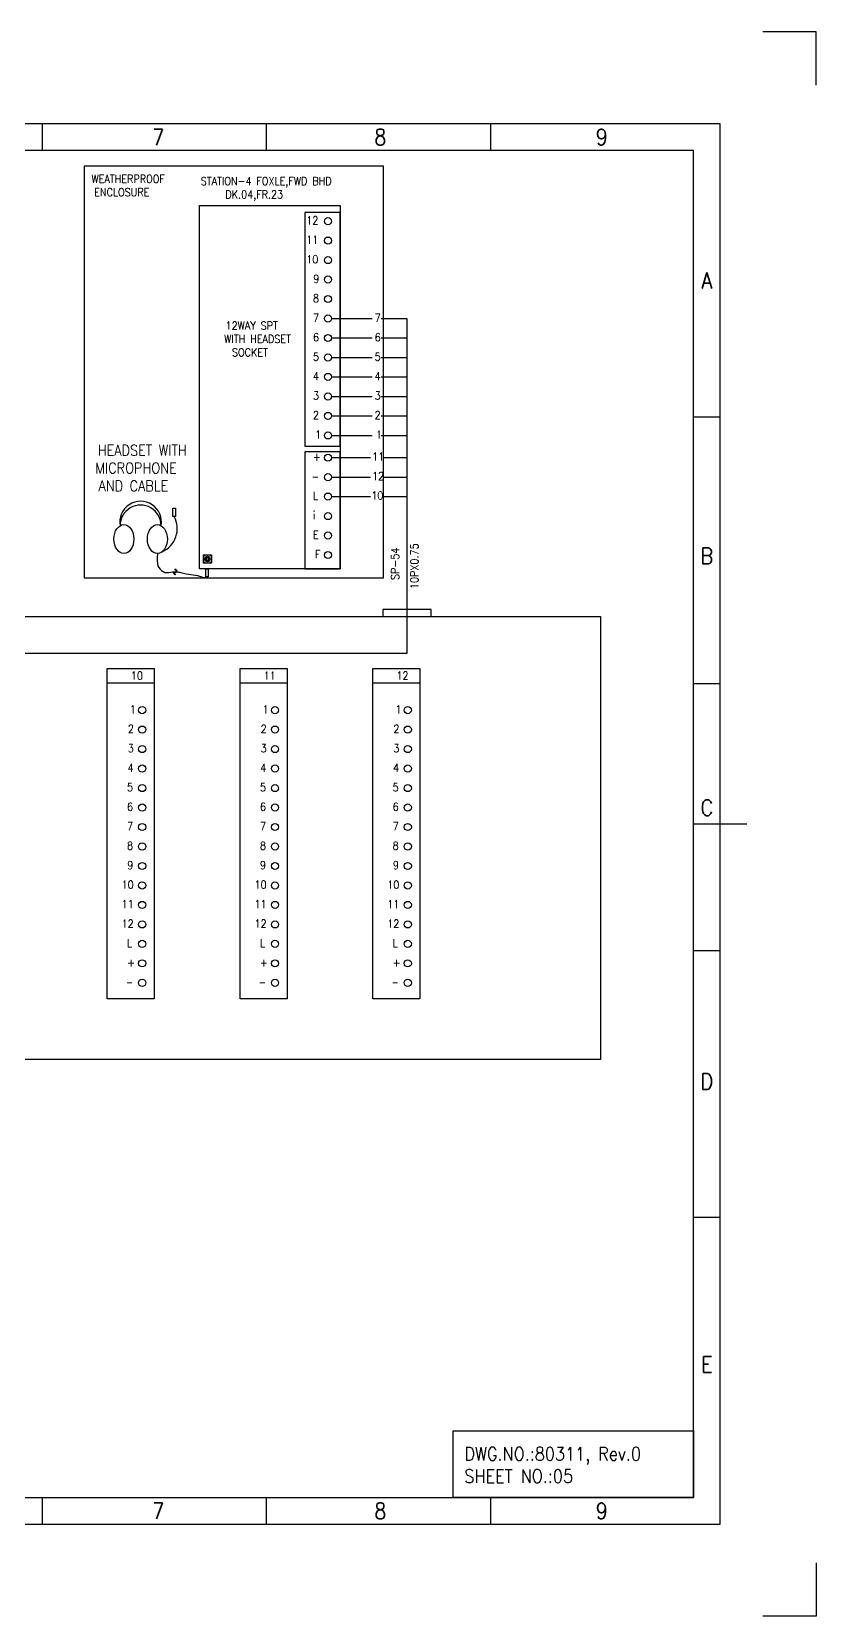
# Model space of a CAD drawing. Header units: inches. Extents: x 36 to 5114, y 9 to 306.
# Drawn here: x 2172.5 to 2319.5, y 9.1 to 306.1 of the extents above; entities that cross this region are included whole.
import ezdxf
from ezdxf.enums import TextEntityAlignment as Align

# ---------------------------------------------------------------- set-up
doc = ezdxf.new("R2010")
doc.units = ezdxf.units.IN
doc.header["$MEASUREMENT"] = 0
doc.layers.get('DEFPOINTS').update_dxf_attribs({"color": 251})
doc.layers.add('Border', color=6, linetype='Continuous')
doc.layers.add('TITLE', color=7, linetype='Continuous')
doc.layers.add('CON-050', color=3, linetype='Continuous', lineweight=50)
doc.styles.add('ROMANS', font='simplex.shx', dxfattribs={"width": 0.88})

# ---------------------------------------------------------------- blocks, each defined once
blk = doc.blocks.new('A3_BORDER')
at = {"linetype": 'Continuous'}
for p, q in [((257, 264.65), (257, 259.65)), ((341, 264.65), (341, 259.65)), ((384, 209.65), (379, 209.65)), ((384, 159.65), (379, 159.65)), ((384, 109.65), (379, 109.65)), ((384, 59.65), (379, 59.65)), ((257, 7.15), (257, 2.15)), ((341, 7.15), (341, 2.15))]:
    blk.add_line(p, q, dxfattribs=at)
at = {"color": 5, "linetype": 'Continuous'}
blk.add_line((379, 133.4), (389, 133.4), dxfattribs=at)
at = {"layer": 'Border', "color": 7}
blk.add_lwpolyline([(0, 2.15), (384, 2.15), (384, 264.65), (0, 264.65)], close=True, dxfattribs=at)
at = {"layer": 'Border', "color": 6}
blk.add_lwpolyline([(5, 7.15), (379, 7.15), (379, 259.65), (5, 259.65)], close=True, dxfattribs=at)
at = {"layer": 'DEFPOINTS', "color": 5}
for points in [[(402, 271.9), (402, 281.9), (392, 281.9)], [(402, -5.1), (402, -15.1), (392, -15.1)]]:
    blk.add_lwpolyline(points, dxfattribs=at)
at = {"layer": 'TITLE', "color": 7}
for p, q in [((299, 264.65), (299, 259.75)), ((299, 7.15), (299, 2.25))]:
    blk.add_line(p, q, dxfattribs=at)
at = {"layer": 'TITLE', "color": 7, "style": 'ROMANS', "width": 0.88}
for s, p in [('7', (277.66, 260.65)), ('8', (319.23, 260.65)), ('9', (360.69, 260.65)), ('7', (277.66, 3.15)), ('8', (319.23, 3.15)), ('9', (360.69, 3.15))]:
    blk.add_text(s, height=3, dxfattribs=at).set_placement(p)
for s, p in [('A', (381.52, 235.26)), ('B', (381.52, 183.63)), ('C', (381.52, 136.45)), ('D', (381.52, 85.14)), ('E', (381.52, 32.11))]:
    blk.add_text(s, height=3, dxfattribs=at).set_placement(p, align=Align.MIDDLE_CENTER)
blk = doc.blocks.new('*U14')
blk.add_circle((0, 0), 0.0728)
blk = doc.blocks.new('*U13')
at = {"color": 0, "linetype": 'ByBlock', "lineweight": -2}
for p, rotation in [((784.95, 158.66), 59.99999999999999), ((784.95, 158.39), 120), ((785.18, 158.25), 180), ((785.42, 158.66), 300.0000000000001), ((785.42, 158.39), 240)]:
    blk.add_blockref('*U14', p, dxfattribs=dict(at, rotation=rotation))
blk.add_blockref('*U14', (785.18, 158.8), dxfattribs=at)

msp = doc.modelspace()

# ---------------------------------------------------------------- linework, layer by layer
for p, q in [((2279.04, 196.5), (2279.04, 113.46)), ((2242.8, 189.55), (2055.99, 189.55)), ((2186.67, 184.05), (2195.47, 184.05)), ((2211.54, 184.05), (2220.34, 184.05)), ((2236.41, 184.05), (2245.21, 184.05))]:
    msp.add_line(p, q)
for points in [[(2238.42, 280.86), (2182.32, 280.86), (2182.32, 203.71), (2238.42, 203.71)], [(2203.92, 273.5), (2230.28, 273.5), (2230.28, 205.4), (2203.92, 205.4)], [(2230.28, 272.18), (2223.66, 272.18), (2223.66, 228.42), (2230.28, 228.42)], [(2230.28, 227.34), (2223.66, 227.34), (2223.66, 205.4), (2230.28, 205.4)], [(2198.94, 216.76), (2199.48, 216.76), (2199.48, 215.19), (2198.94, 215.19)], [(2204.68, 208.02), (2206.19, 208.02), (2206.19, 206.49), (2204.68, 206.49)], [(2205.14, 205.4), (2205.57, 205.4), (2205.57, 203.92), (2205.14, 203.92)], [(2186.67, 186.74), (2195.47, 186.74), (2195.47, 124.81), (2186.67, 124.81)], [(2211.54, 186.74), (2220.34, 186.74), (2220.34, 124.81), (2211.54, 124.81)], [(2236.41, 186.74), (2245.21, 186.74), (2245.21, 124.81), (2236.41, 124.81)], [(2296.45, 31.34), (2251.45, 31.34), (2251.45, 43.84), (2296.45, 43.84)]]:
    msp.add_lwpolyline(points, close=True)
for points in [[(2242.8, 252.33), (2242.8, 189.55)], [(1938.25, 196.5), (2279.04, 196.5)], [(2247.35, 196.5), (2247.35, 197.77), (2238.25, 197.77), (2238.25, 196.5)], [(2279.04, 113.46), (1938.25, 113.46)]]:
    msp.add_lwpolyline(points)
for centre, radius in [((2228.01, 270.58), 0.671), ((2228.01, 266.93), 0.671), ((2228.01, 263.28), 0.671), ((2228.01, 259.63), 0.671), ((2228.01, 255.98), 0.671), ((2228.01, 252.33), 0.671), ((2228.01, 248.68), 0.671), ((2228.01, 245.03), 0.671), ((2228.01, 241.38), 0.671), ((2228.01, 237.72), 0.671), ((2228.01, 234.07), 0.671), ((2228.01, 230.42), 0.671), ((2228.01, 226.25), 0.671), ((2228.01, 222.6), 0.671), ((2228.01, 218.95), 0.671), ((2228.01, 215.3), 0.671), ((2228.01, 211.65), 0.671), ((2204.8, 207.9), 0.12), ((2206.07, 207.9), 0.12), ((2228.01, 208), 0.671), ((2204.8, 206.61), 0.12), ((2205.43, 207.26), 0.516), ((2206.07, 206.61), 0.12), ((2193.21, 178.93), 0.671), ((2218.08, 178.93), 0.671), ((2242.95, 178.93), 0.671), ((2193.21, 175.28), 0.671), ((2218.08, 175.28), 0.671), ((2242.95, 175.28), 0.671), ((2193.21, 171.63), 0.671), ((2218.08, 171.63), 0.671), ((2242.95, 171.63), 0.671), ((2193.21, 167.98), 0.671), ((2218.08, 167.98), 0.671), ((2242.95, 167.98), 0.671), ((2193.21, 164.32), 0.671), ((2218.08, 164.32), 0.671), ((2242.95, 164.32), 0.671), ((2193.21, 160.67), 0.671), ((2218.08, 160.67), 0.671), ((2242.95, 160.67), 0.671), ((2193.21, 157.02), 0.671), ((2218.08, 157.02), 0.671), ((2242.95, 157.02), 0.671), ((2193.21, 153.37), 0.671), ((2218.08, 153.37), 0.671), ((2242.95, 153.37), 0.671), ((2193.21, 149.72), 0.671), ((2218.08, 149.72), 0.671), ((2242.95, 149.72), 0.671), ((2193.21, 146.07), 0.671), ((2218.08, 146.07), 0.671), ((2242.95, 146.07), 0.671), ((2193.21, 142.42), 0.671), ((2218.08, 142.42), 0.671), ((2242.95, 142.42), 0.671), ((2193.21, 138.77), 0.671), ((2218.08, 138.77), 0.671), ((2242.95, 138.77), 0.671), ((2193.21, 135.12), 0.671), ((2218.08, 135.12), 0.671), ((2242.95, 135.12), 0.671), ((2193.21, 131.47), 0.671), ((2218.08, 131.47), 0.671), ((2242.95, 131.47), 0.671), ((2193.21, 127.82), 0.671), ((2218.08, 127.82), 0.671), ((2242.95, 127.82), 0.671)]:
    msp.add_circle(centre, radius)
for centre, radius, start, end in [((2192.92, 214.18), 3.9, 349.8171, 190.1829), ((2192.92, 213.52), 3.84, 359.5798, 180.4202), ((2195.04, 212.95), 4.74, 293.9795, 28.2344)]:
    msp.add_arc(centre, radius, start, end)
for centre in [(2189.79, 210.99), (2196.06, 210.99)]:
    msp.add_ellipse(centre, major_axis=(0, 2.71), ratio=0.6875)
for points, knots in [([(2196.06, 208.28), (2195.78, 206.06), (2196.31, 205.45), (2197.71, 204.51), (2198.66, 204.9), (2199.49, 204.89)], [0, 0, 0, 0, 4.162872, 4.376917, 6.907654, 6.907654, 6.907654, 6.907654]), ([(2199.68, 204.88), (2199.93, 204.86), (2201.59, 204.32), (2203.59, 204.42), (2204.91, 203.62), (2205.36, 203.92)], [7.096761, 7.096761, 7.096761, 7.096761, 7.865668, 12.198871, 14.446895, 14.446895, 14.446895, 14.446895])]:
    msp.add_open_spline(points, degree=3, knots=knots)
for points in [[(2199.33, 204.29), (2199.12, 204.73), (2199.54, 204.92), (2199.32, 205.39)], [(2199.5, 204.27), (2199.29, 204.71), (2199.71, 204.9), (2199.49, 205.37)]]:
    msp.add_spline(points, degree=3)
at = {"layer": 'CON-050', "color": 0, "lineweight": 25, "ltscale": 0.1}
for p, q in [((2228.69, 252.33), (2236.26, 252.33)), ((2237.96, 252.33), (2242.8, 252.33)), ((2228.69, 248.68), (2236.26, 248.68)), ((2237.96, 248.68), (2242.8, 248.68)), ((2228.69, 245.03), (2236.26, 245.03)), ((2237.96, 245.03), (2242.8, 245.03)), ((2228.69, 241.38), (2236.26, 241.38)), ((2237.96, 241.38), (2242.8, 241.38)), ((2228.69, 237.72), (2236.26, 237.72)), ((2237.96, 237.72), (2242.8, 237.72)), ((2228.69, 234.07), (2236.26, 234.07)), ((2237.96, 234.07), (2242.8, 234.07)), ((2228.69, 230.42), (2236.26, 230.42)), ((2237.96, 230.42), (2242.8, 230.42)), ((2228.69, 226.25), (2235.95, 226.25)), ((2238.26, 226.25), (2242.8, 226.25)), ((2228.69, 222.6), (2235.95, 222.6)), ((2238.26, 222.6), (2242.8, 222.6)), ((2228.69, 218.95), (2235.95, 218.95)), ((2238.26, 218.95), (2242.8, 218.95))]:
    msp.add_line(p, q, dxfattribs=at)

# ---------------------------------------------------------------- block references
at = {"linetype": 'Continuous'}
msp.add_blockref('A3_BORDER', (1917.45, 24.19), dxfattribs=at)
msp.add_blockref('*U13', (1420.25, 48.73))

# ---------------------------------------------------------------- texts
at = {"insert": (2253.54, 40.79), "char_height": 2.5, "width": 37.006, "attachment_point": 1, "style": 'ROMANS'}
msp.add_mtext('DWG.NO.:80311, Rev.0\\PSHEET NO.:05', dxfattribs=at)
at = {"layer": 'CON-050', "color": 0, "lineweight": 25, "attachment_point": 1, "style": 'ROMANS'}
for s, width, insert, char_height in [('{\\Fromans|c0; WEATHERPROOF\\P{\\W1.3669; }ENCLOSURE}', 15.2264, (2182.81, 279.25), 1.5), ('{\\Fromans|c0; STATION-4 FOXLE,FWD BHD\\P{\\W5.3688; }DK.04,FR.23}', 27.6721, (2203.28, 278.84), 1.5), ('{\\Fromans|c0;12}', 2.3407, (2223.94, 271.48), 1.5), ('{\\Fromans|c0;11}', 2.3407, (2223.94, 267.83), 1.5), ('{\\Fromans|c0;10}', 2.3407, (2223.94, 264.18), 1.5), ('{\\Fromans|c0;9}', 1.0207, (2225.26, 260.52), 1.5), ('{\\Fromans|c0;8}', 1.0836, (2225.2, 256.87), 1.5), ('{\\Fromans|c0;7}', 1.0836, (2225.2, 253.22), 1.5), ('{\\Fromans|c0;7}', 1.0836, (2236.76, 253.22), 1.5), ('{\\Fromans|c0;\\W1.1364; \\W0.88;12WAY SPT\\P WITH HEADSET \\P{\\W2.30976; }SOCKET}', 14.1579, (2207.66, 251.74), 1.5), ('{\\Fromans|c0;6}', 1.0836, (2225.2, 249.57), 1.5), ('{\\Fromans|c0;6}', 1.0836, (2236.76, 249.57), 1.5), ('{\\Fromans|c0;5}', 1.0836, (2225.2, 245.92), 1.5), ('{\\Fromans|c0;5}', 1.0836, (2236.76, 245.92), 1.5), ('{\\Fromans|c0;4}', 1.1464, (2225.21, 242.27), 1.5), ('{\\Fromans|c0;4}', 1.0836, (2236.76, 242.27), 1.5), ('{\\Fromans|c0;3}', 1.0836, (2225.2, 238.62), 1.5), ('{\\Fromans|c0;3}', 1.0836, (2236.76, 238.62), 1.5), ('{\\Fromans|c0;2}', 1.0836, (2225.2, 234.97), 1.5), ('{\\Fromans|c0;2}', 1.0836, (2236.76, 234.97), 1.5), ('{\\Fromans|c0;1}', 0.7064, (2225.58, 231.32), 1.5), ('{\\Fromans|c0;1}', 0.7064, (2237, 231.32), 1.5), ('{\\Fromans|c0; HEADSET WITH\\P{\\W0.549761; }MICROPHONE \\P{\\W0.989761; }AND CABLE}', 18.6257, (2183.69, 228.63), 2), ('{\\Fromans|c0;+}', 1.3979, (2225.2, 227.15), 1.5), ('{\\Fromans|c0;11}', 1.9636, (2236.26, 227.21), 1.5), ('{\\Fromans|c0;12}', 2.3407, (2236.26, 223.56), 1.5), ('{\\Fromans|c0; _}', 1.3979, (2225.2, 224.25), 1.5), ('{\\Fromans|c0;L}', 1.1464, (2225.21, 219.85), 1.5), ('{\\Fromans|c0;10}', 2.3407, (2236.13, 219.91), 1.5), ('{\\Fromans|c0;i}', 0.3293, (2225.2, 216.2), 1.5), ('{\\Fromans|c0;E}', 1.5, (2225.2, 212.55), 1.5), ('{\\Fromans|c0;F}', 0.7064, (2225.58, 208.9), 1.5), ('{\\Fromans|c0;10}', 0.9419, (2191.08, 186.14), 1.5), ('{\\Fromans|c0;11}', 0.9419, (2215.95, 186.14), 1.5), ('{\\Fromans|c0;12}', 0.9419, (2240.82, 186.14), 1.5), ('{\\Fromans|c0;1}', 0.7064, (2190.89, 179.82), 1.5), ('{\\Fromans|c0;1}', 0.7064, (2215.76, 179.82), 1.5), ('{\\Fromans|c0;1}', 0.7064, (2240.64, 179.82), 1.5), ('{\\Fromans|c0;2}', 1.0836, (2190.52, 176.17), 1.5), ('{\\Fromans|c0;2}', 1.0836, (2215.39, 176.17), 1.5), ('{\\Fromans|c0;2}', 1.0836, (2240.26, 176.17), 1.5), ('{\\Fromans|c0;3}', 1.0836, (2190.52, 172.52), 1.5), ('{\\Fromans|c0;3}', 1.0836, (2215.39, 172.52), 1.5), ('{\\Fromans|c0;3}', 1.0836, (2240.26, 172.52), 1.5), ('{\\Fromans|c0;4}', 1.1464, (2190.45, 168.87), 1.5), ('{\\Fromans|c0;4}', 1.1464, (2215.32, 168.87), 1.5), ('{\\Fromans|c0;4}', 1.1464, (2240.2, 168.87), 1.5), ('{\\Fromans|c0;5}', 1.0836, (2190.39, 165.22), 1.5), ('{\\Fromans|c0;5}', 1.0836, (2215.26, 165.22), 1.5), ('{\\Fromans|c0;5}', 1.0836, (2240.13, 165.22), 1.5), ('{\\Fromans|c0;6}', 1.0836, (2190.39, 161.57), 1.5), ('{\\Fromans|c0;6}', 1.0836, (2215.26, 161.57), 1.5), ('{\\Fromans|c0;6}', 1.0836, (2240.13, 161.57), 1.5), ('{\\Fromans|c0;7}', 1.0836, (2190.39, 157.92), 1.5), ('{\\Fromans|c0;7}', 1.0836, (2215.26, 157.92), 1.5), ('{\\Fromans|c0;7}', 1.0836, (2240.13, 157.92), 1.5), ('{\\Fromans|c0;8}', 1.0836, (2190.39, 154.27), 1.5), ('{\\Fromans|c0;8}', 1.0836, (2215.26, 154.27), 1.5), ('{\\Fromans|c0;8}', 1.0836, (2240.13, 154.27), 1.5), ('{\\Fromans|c0;9}', 1.0207, (2190.4, 150.62), 1.5), ('{\\Fromans|c0;9}', 1.0207, (2215.27, 150.62), 1.5), ('{\\Fromans|c0;9}', 1.0207, (2240.15, 150.62), 1.5), ('{\\Fromans|c0;10}', 2.0547, (2189.37, 146.97), 1.5), ('{\\Fromans|c0;10}', 2.0547, (2214.24, 146.97), 1.5), ('{\\Fromans|c0;10}', 2.0547, (2239.11, 146.97), 1.5), ('{\\Fromans|c0;11}', 1.9636, (2189.37, 143.32), 1.5), ('{\\Fromans|c0;11}', 1.9636, (2214.24, 143.32), 1.5), ('{\\Fromans|c0;11}', 1.9636, (2239.11, 143.32), 1.5), ('{\\Fromans|c0;12}', 2.0547, (2189.37, 139.66), 1.5), ('{\\Fromans|c0;12}', 2.0547, (2214.24, 139.66), 1.5), ('{\\Fromans|c0;12}', 2.0547, (2239.11, 139.66), 1.5), ('{\\Fromans|c0;L}', 1.0207, (2190.39, 136.01), 1.5), ('{\\Fromans|c0;L}', 1.0207, (2215.26, 136.01), 1.5), ('{\\Fromans|c0;L}', 1.0207, (2240.13, 136.01), 1.5), ('{\\Fromans|c0;+}', 1.3979, (2190.39, 132.36), 1.5), ('{\\Fromans|c0;+}', 1.3979, (2215.26, 132.36), 1.5), ('{\\Fromans|c0;+}', 1.3979, (2240.13, 132.36), 1.5), ('{\\Fromans|c0; _}', 1.3979, (2190.39, 129.47), 1.5), ('{\\Fromans|c0; _}', 1.3979, (2215.26, 129.47), 1.5), ('{\\Fromans|c0; _}', 1.3979, (2240.13, 129.47), 1.5)]:
    msp.add_mtext_dynamic_manual_height_columns(s, width=width, gutter_width=437.5, heights=[0], dxfattribs=dict(at, insert=insert, char_height=char_height))
at = {"layer": 'CON-050', "color": 0, "lineweight": 25, "char_height": 1.5, "attachment_point": 1, "rotation": 90, "style": 'ROMANS'}
for s, width, insert in [('SP-54', 6.4264, (2239.82, 203.32)), ('10PX0.75', 8.8779, (2243.43, 201.63))]:
    msp.add_mtext_dynamic_manual_height_columns(s, width=width, gutter_width=437.5, heights=[0], dxfattribs=dict(at, insert=insert))

doc.saveas('drawing.dxf')
